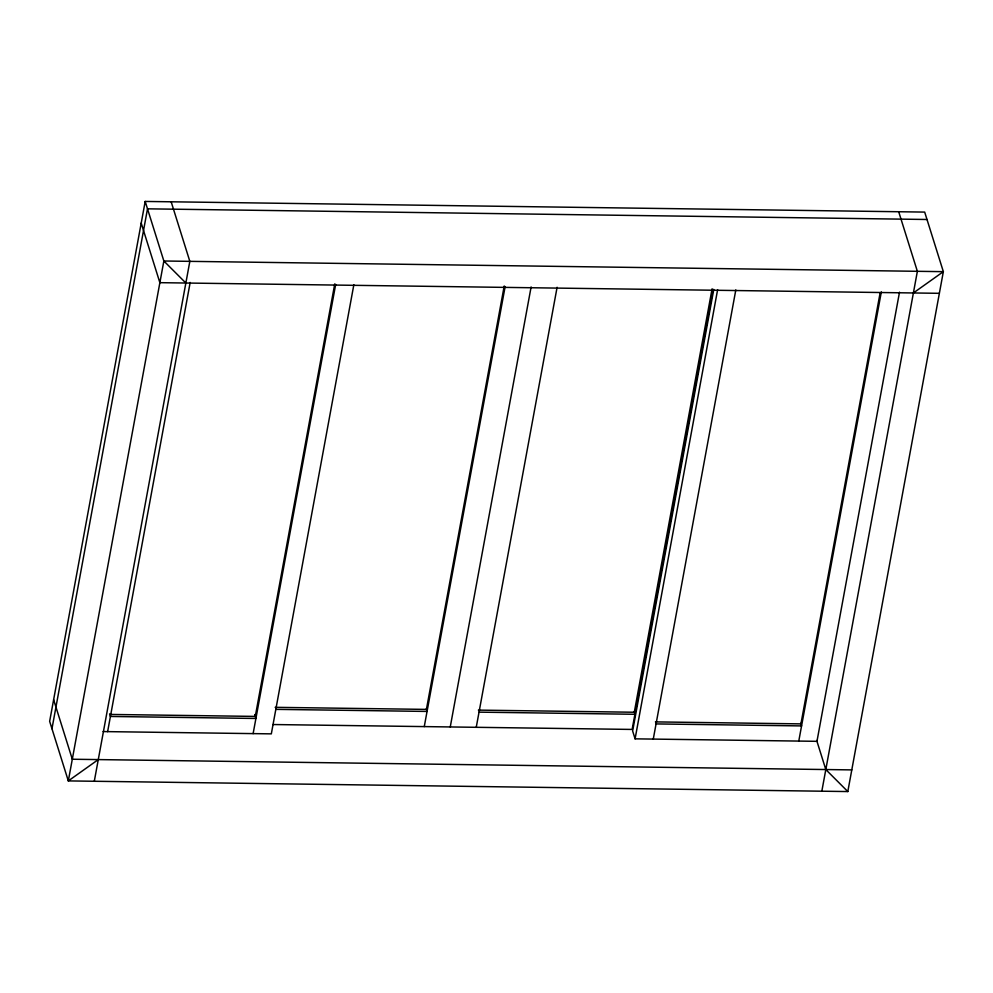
<?xml version="1.0" encoding="UTF-8"?>
<svg xmlns="http://www.w3.org/2000/svg" width="993" height="993" viewBox="0 0 993 993"><rect width="100%" height="100%" fill="white"/><g stroke="black" fill="none" stroke-linecap="round" stroke-linejoin="round"><path stroke-width="1.49" d="M145.189 201.442L49.65 721.34L68.318 780.908L847.811 791.558L943.35 271.66L924.682 212.092L145.189 201.442L163.857 260.998L185.852 283.017M51.971 728.725L147.51 208.828L927.003 219.49M94.298 781.255L189.837 261.358L171.168 201.79M107.629 731.63L190.172 282.459M334.765 283.874L255.275 716.412L111.328 714.451M253.128 733.616L335.671 284.445M353.856 284.693L271.325 733.864L103.086 731.568M504.221 285.996L426.419 709.399L275.148 707.326M424.272 726.591L505.139 286.567M450.251 726.95L531.118 286.915M476.243 727.31L557.098 287.275M712.093 288.839L634.291 712.242L478.39 710.107M712.999 289.41L632.131 729.433L273.001 724.53M713.768 289.447L632.628 731.009L635.086 738.842L816.966 741.324L899.509 292.165M635.086 738.842L717.629 289.671M653.27 739.09L735.813 289.919M880.133 292.861L800.929 723.885L655.417 721.886M798.782 741.076L881.325 291.917M821.832 791.21L917.371 271.312L898.702 211.745M98.282 759.595L68.318 780.908L163.857 260.998L943.35 271.66L913.386 292.972M939.366 293.32L159.873 282.67L141.205 223.102M275.793 709.362L427.064 711.435L426.245 708.816M479.023 712.142L634.924 714.277L634.105 711.658M656.063 723.922L801.562 725.92L800.743 723.301M851.795 769.898L72.303 759.235L53.634 699.68M847.811 791.558L825.804 769.55L816.705 740.493M254.692 714.538L255.921 718.46L110.409 716.462L109.59 713.855"/></g></svg>
